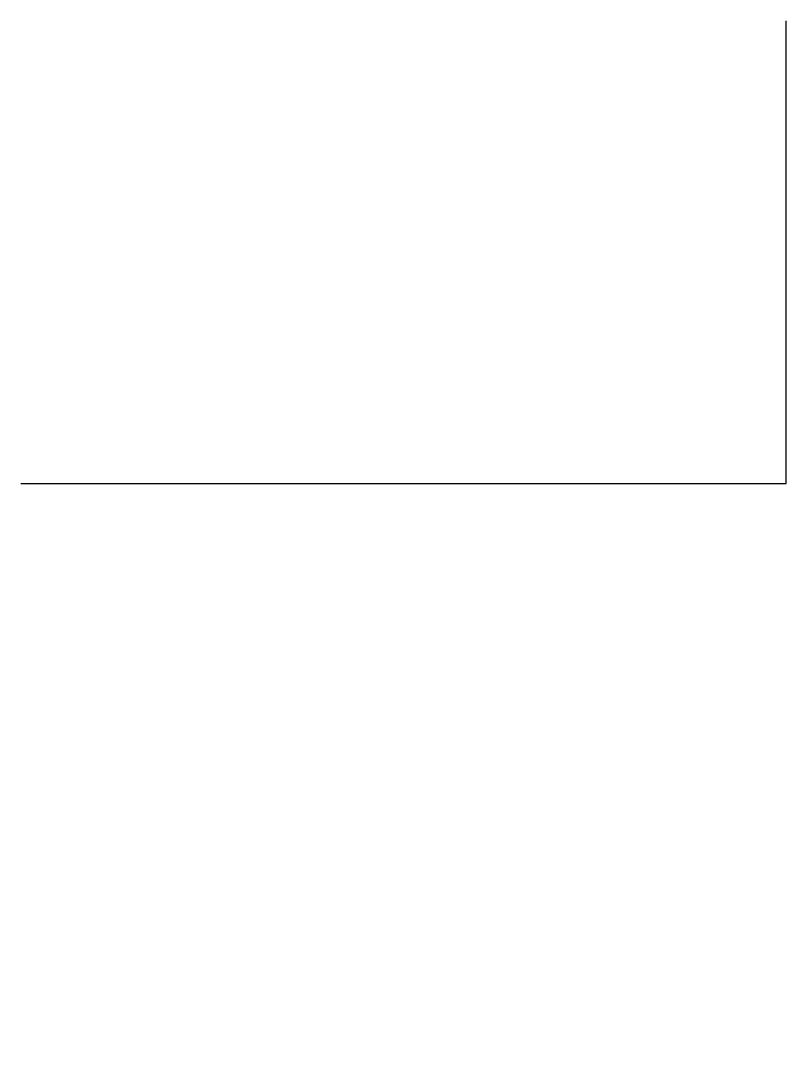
# Model space of a CAD drawing. Header units: millimetres. Extents: x -999999999.994 to -999999999.985, y 3399999999.9938 to 3400000000.006.
import ezdxf

# ---------------------------------------------------------------- set-up
doc = ezdxf.new("R2010")
doc.units = ezdxf.units.MM

# ---------------------------------------------------------------- blocks, each defined once
blk = doc.blocks.new('B0', base_point=(1, -2, 3))
at = {"extrusion": (3, 0, 4), "elevation": 7}
blk.add_lwpolyline([(0, 0), (3, 0), (3, 4)], dxfattribs=at)

msp = doc.modelspace()

# ---------------------------------------------------------------- block references
at = {"extrusion": (0, 3, 4), "xscale": 0.001, "yscale": 0.003, "zscale": 0.002, "rotation": 90}
msp.add_blockref('B0', (1000000000, -2000000000, 3000000000), dxfattribs=at)

doc.saveas('drawing.dxf')
